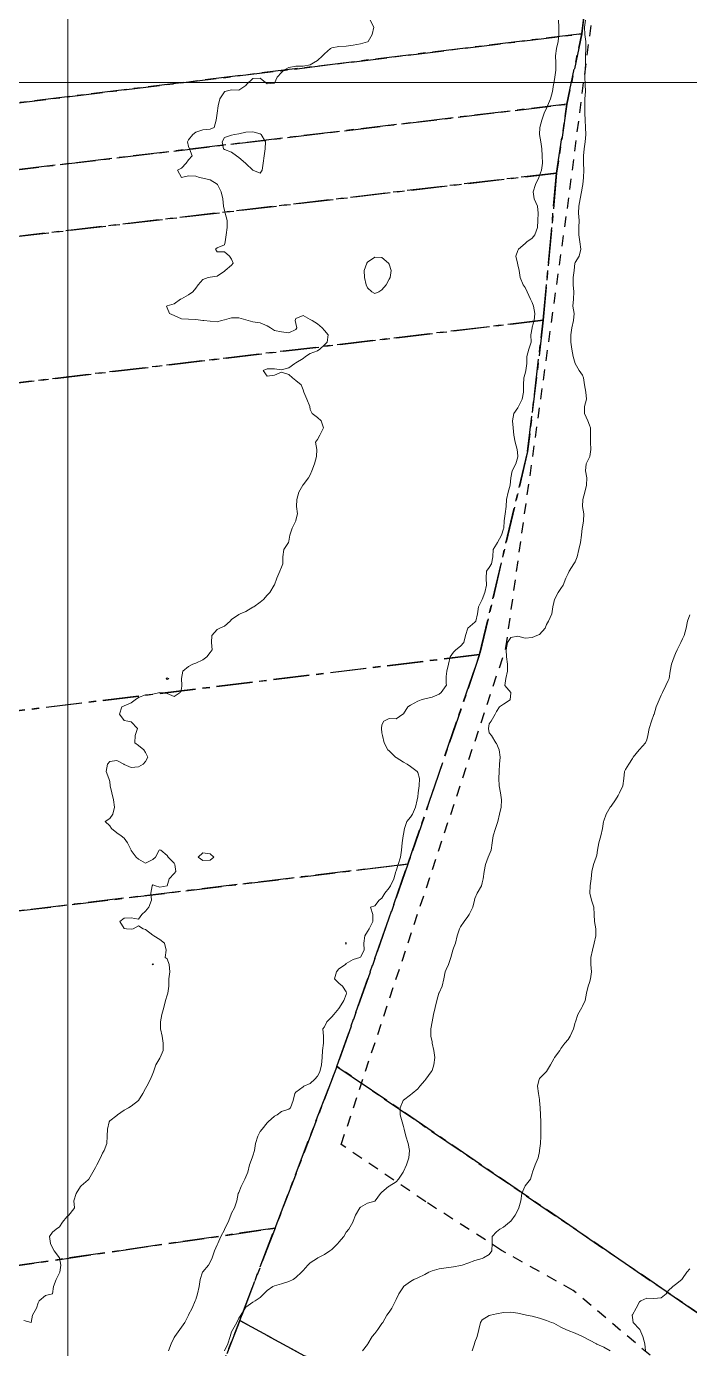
# Model space of a CAD drawing. Header units: centimetres. Extents: x 0 to 642158, y -847 to 649707.
# Drawn here: x 615963.9 to 616010.2, y 620598.9 to 620691.3 of the extents above; entities that cross this region are included whole.
import ezdxf

# ---------------------------------------------------------------- set-up
doc = ezdxf.new("R2010")
doc.units = ezdxf.units.CM
doc.header["$MEASUREMENT"] = 0
doc.linetypes.add('CENTERX2', pattern=[4, 2.5, -0.5, 0.5, -0.5])
doc.linetypes.add('JIS_02_0.7', pattern=[1.35, 0.75, -0.6])
for name, color, linetype, lineweight in [('MEV_grille', 254, 'Continuous', 9), ('WAL_parcellaire agricole', 7, 'JIS_02_0.7', 25), ('WAL_topographie 0.5', 253, 'Continuous', 20)]:
    doc.layers.add(name, color=color, linetype=linetype, lineweight=lineweight)
doc.layers.add('SPW_parcellaire cadastral', color=7, linetype='CENTERX2', lineweight=25, true_color=0xff0542)

# ---------------------------------------------------------------- blocks, each defined once
blk = doc.blocks.new('*U114')
at = {"layer": 'MEV_grille', "transparency": 33554687}
blk.add_lwpolyline([(-1338.461, 0), (1338.461, 0)], dxfattribs=at)
blk = doc.blocks.new('*U115')
at = {"layer": 'MEV_grille', "color": 0, "linetype": 'ByBlock', "lineweight": -2, "transparency": 16777216}
blk.add_blockref('*U114', (0, -1700), dxfattribs=at)
blk = doc.blocks.new('*U112')
at = {"layer": 'MEV_grille', "transparency": 33554687}
blk.add_lwpolyline([(0, 1825.476), (0, -1825.476)], dxfattribs=at)
blk = doc.blocks.new('*U113')
at = {"layer": 'MEV_grille', "color": 0, "linetype": 'ByBlock', "lineweight": -2, "transparency": 16777216}
blk.add_blockref('*U112', (600, 0), dxfattribs=at)

msp = doc.modelspace()

# ---------------------------------------------------------------- linework, layer by layer
at = {"layer": 'SPW_parcellaire cadastral'}
for points in [[(616193.653, 620578.812), (616144.289, 620510.138), (615985.613, 620618.632), (615990.569, 620632.771), (615995.574, 620647.416), (615998.928, 620661.596), (616000.017, 620670.775), (616000.954, 620681.053), (616001.675, 620685.867), (616002.704, 620690.786), (616004.363, 620704.131), (616005.319, 620710.84), (616007.794, 620722.104), (616009.664, 620731.205), (616011.319, 620739.288), (616014.125, 620752.391), (616016.405, 620761.975), (616017.723, 620766.658), (616030.668, 620807.434), (616032.862, 620812.264), (616036.399, 620809.026), (616059.536, 620788.639), (616193.653, 620578.812)], [(615918.018, 620700.362), (615946.702, 620704.14), (615952.24, 620704.943), (616005.319, 620710.84), (616004.363, 620704.131), (616002.704, 620690.786), (615954.855, 620684.924), (615949.308, 620684.312), (615936.029, 620682.981), (615934.074, 620682.811), (615924.281, 620681.574), (615920.41, 620681.085), (615918.018, 620700.362)], [(615920.994, 620676.372), (615920.41, 620681.085), (615924.281, 620681.574), (615934.074, 620682.811), (615936.029, 620682.981), (615949.308, 620684.312), (615954.855, 620684.924), (616002.704, 620690.786), (616001.675, 620685.867), (615938.479, 620678.331), (615936.604, 620678.139), (615924.692, 620676.818), (615920.994, 620676.372)], [(615921.574, 620671.701), (615920.994, 620676.372), (615924.692, 620676.818), (615936.604, 620678.139), (615938.479, 620678.331), (616001.675, 620685.867), (616000.954, 620681.053), (615939.177, 620673.797), (615925.46, 620672.062), (615921.574, 620671.701)], [(616000.017, 620670.775), (615961.999, 620666.236), (615948.688, 620664.68), (615922.94, 620662.002), (615921.574, 620671.701), (615925.46, 620672.062), (615939.177, 620673.797), (616000.954, 620681.053), (616000.017, 620670.775)], [(615922.94, 620662.002), (615948.688, 620664.68), (615961.999, 620666.236), (616000.017, 620670.775), (615998.928, 620661.596), (615995.574, 620647.416), (615925.611, 620638.886), (615922.94, 620662.002)], [(615927.412, 620625.17), (615925.611, 620638.886), (615995.574, 620647.416), (615990.569, 620632.771), (615927.412, 620625.17)], [(615985.613, 620618.632), (615981.291, 620607.332), (615930.323, 620599.935), (615927.412, 620625.17), (615990.569, 620632.771), (615985.613, 620618.632)], [(615985.613, 620618.632), (616144.289, 620510.138), (615978.826, 620600.883), (615981.291, 620607.332), (615985.613, 620618.632)], [(615931.337, 620592.858), (615930.323, 620599.935), (615981.291, 620607.332), (615978.826, 620600.883), (615971.151, 620581.229), (615931.337, 620592.858)], [(615931.337, 620592.858), (615971.151, 620581.229), (615978.826, 620600.883), (616144.289, 620510.138), (616116.745, 620468.333), (616017.034, 620509.432), (615970.821, 620527.189), (615953.097, 620533.669), (615937.755, 620539.488), (615931.337, 620592.858)]]:
    msp.add_lwpolyline(points, dxfattribs=at)
at = {"layer": 'WAL_parcellaire agricole'}
msp.add_lwpolyline([(616087.819, 620555.289), (616073.819, 620560.587), (616038.317, 620574.383), (616008.515, 620597.579), (616002.114, 620602.978), (615997.114, 620605.777), (615991.814, 620609.177), (615985.913, 620613.176), (615997.409, 620647.877), (616001.705, 620678.577), (616004.153, 620697.527), (616007.151, 620712.027), (616013.498, 620743.678), (616018.495, 620763.278), (616023.993, 620782.579), (616033.49, 620809.78), (616052.891, 620793.615), (616185.082, 620583.966)], dxfattribs=at)
at = {"layer": 'WAL_topographie 0.5'}
for points in [[(615987.939, 620691.75), (615988.198, 620691.25), (615988.079, 620690.75), (615987.79, 620690.25), (615987.75, 620690.22), (615987.25, 620690.076), (615986.75, 620689.994), (615986.25, 620689.933), (615985.75, 620689.911), (615985.25, 620689.801), (615985.167, 620689.75), (615984.75, 620689.393), (615984.599, 620689.25), (615984.25, 620688.925), (615983.972, 620688.75), (615983.75, 620688.627), (615983.25, 620688.522), (615982.75, 620688.52), (615982.25, 620688.429), (615981.906, 620688.25), (615981.75, 620688.087), (615981.446, 620687.75), (615981.25, 620687.35), (615980.75, 620687.294), (615980.25, 620687.687), (615979.75, 620687.657), (615979.292, 620687.25), (615979.25, 620687.183), (615978.75, 620686.858), (615978.25, 620686.875), (615977.779, 620686.75), (615977.75, 620686.735), (615977.423, 620686.25), (615977.308, 620685.75), (615977.25, 620685.25), (615977.25, 620685.25), (615977.185, 620684.75), (615977.05, 620684.25), (615976.75, 620684.121), (615976.25, 620684.068), (615975.75, 620683.923), (615975.545, 620683.75), (615975.25, 620683.368), (615975.17, 620683.25), (615975.25, 620682.917), (615975.321, 620682.75), (615975.512, 620682.25), (615975.25, 620681.988), (615975.094, 620681.75), (615974.75, 620681.395), (615974.485, 620681.25), (615974.75, 620680.75), (615975.25, 620680.854), (615975.75, 620680.84), (615976.019, 620680.75), (615976.25, 620680.702), (615976.75, 620680.58), (615977.25, 620680.281), (615977.271, 620680.25), (615977.521, 620679.75), (615977.633, 620679.25), (615977.696, 620678.75), (615977.75, 620678.432), (615977.801, 620678.25), (615977.953, 620677.75), (615977.944, 620677.25), (615977.879, 620676.75), (615977.806, 620676.25), (615977.75, 620676.05), (615977.25, 620675.833), (615977.125, 620675.75), (615977.25, 620675.55), (615977.75, 620675.562), (615978.107, 620675.25), (615978.25, 620675.05), (615978.375, 620674.75), (615978.25, 620674.625), (615977.8, 620674.25), (615977.75, 620674.214), (615977.25, 620673.855), (615976.75, 620673.793), (615976.626, 620673.75), (615976.25, 620673.613), (615975.93, 620673.25), (615975.75, 620673.013), (615975.542, 620672.75), (615975.25, 620672.556), (615974.75, 620672.278), (615974.694, 620672.25), (615974.25, 620671.93), (615973.75, 620671.772), (615973.705, 620671.75), (615973.75, 620671.65), (615973.917, 620671.25), (615974.25, 620671.107), (615974.75, 620670.875), (615975.25, 620670.846), (615975.75, 620670.826), (615976.25, 620670.76), (615976.321, 620670.75), (615976.75, 620670.697), (615977.25, 620670.669), (615977.542, 620670.75), (615977.75, 620670.807), (615978.25, 620670.941), (615978.75, 620670.946), (615979.25, 620670.8), (615979.417, 620670.75), (615979.75, 620670.654), (615980.25, 620670.581), (615980.75, 620670.386), (615980.981, 620670.25), (615981.25, 620670.05), (615981.75, 620669.958), (615982.25, 620669.9), (615982.75, 620670.117), (615982.811, 620670.25), (615982.75, 620670.536), (615982.69, 620670.75), (615982.75, 620670.886), (615983.25, 620671.102), (615983.75, 620670.835), (615983.883, 620670.75), (615984.25, 620670.521), (615984.575, 620670.25), (615984.75, 620670.056), (615985.006, 620669.75), (615984.94, 620669.25), (615984.75, 620669.056), (615984.417, 620668.75), (615984.25, 620668.644), (615983.75, 620668.46), (615983.426, 620668.25), (615983.25, 620668.102), (615982.75, 620667.79), (615982.664, 620667.75), (615982.25, 620667.45), (615981.75, 620667.311), (615981.25, 620667.373), (615980.75, 620667.372), (615980.45, 620667.25), (615980.75, 620666.875), (615981.25, 620666.932), (615981.75, 620667.15), (615982.25, 620666.992), (615982.509, 620666.75), (615982.75, 620666.561), (615983.121, 620666.25), (615983.25, 620665.917), (615983.304, 620665.75), (615983.513, 620665.25), (615983.712, 620664.75), (615983.75, 620664.536), (615983.883, 620664.25), (615984.25, 620663.975), (615984.5, 620663.75), (615984.679, 620663.25), (615984.423, 620662.75), (615984.25, 620662.45), (615984.113, 620662.25), (615984.202, 620661.75), (615984.19, 620661.25), (615984.042, 620660.75), (615983.862, 620660.25), (615983.75, 620659.975), (615983.635, 620659.75), (615983.25, 620659.281), (615983.222, 620659.25), (615982.947, 620658.75), (615982.8, 620658.25), (615982.794, 620657.75), (615982.85, 620657.25), (615982.75, 620656.806), (615982.737, 620656.75), (615982.486, 620656.25), (615982.333, 620655.75), (615982.25, 620655.332), (615982.226, 620655.25), (615981.902, 620654.75), (615981.833, 620654.25), (615981.836, 620653.75), (615981.75, 620653.523), (615981.635, 620653.25), (615981.417, 620652.75), (615981.25, 620652.296), (615981.23, 620652.25), (615980.917, 620651.75), (615980.75, 620651.568), (615980.491, 620651.25), (615980.25, 620651.07), (615979.807, 620650.75), (615979.75, 620650.714), (615979.25, 620650.417), (615978.844, 620650.25), (615978.75, 620650.202), (615978.25, 620649.859), (615978.153, 620649.75), (615977.75, 620649.396), (615977.434, 620649.25), (615977.25, 620649.175), (615976.873, 620648.75), (615976.856, 620648.25), (615976.904, 620647.75), (615976.75, 620647.55), (615976.525, 620647.25), (615976.25, 620647.038), (615975.75, 620646.818), (615975.559, 620646.75), (615975.25, 620646.574), (615974.85, 620646.25), (615974.75, 620645.75), (615974.788, 620645.25), (615974.75, 620645.028), (615974.657, 620644.75), (615974.25, 620644.488), (615973.75, 620644.695), (615973.25, 620644.75), (615972.75, 620644.64), (615972.25, 620644.587), (615971.75, 620644.423), (615971.52, 620644.25), (615971.25, 620644.046), (615970.75, 620643.82), (615970.596, 620643.75), (615970.423, 620643.25), (615970.75, 620642.803), (615971, 620642.75), (615971.25, 620642.717), (615971.687, 620642.25), (615971.523, 620641.75), (615971.494, 620641.25), (615971.75, 620641.048), (615972.128, 620640.75), (615972.25, 620640.565), (615972.404, 620640.25), (615972.25, 620639.935), (615972.089, 620639.75), (615971.75, 620639.559), (615971.25, 620639.525), (615970.75, 620639.733), (615970.725, 620639.75), (615970.25, 620640.021), (615969.75, 620639.945), (615969.595, 620639.75), (615969.489, 620639.25), (615969.683, 620638.75), (615969.75, 620638.55), (615969.788, 620638.25), (615969.891, 620637.75), (615970.016, 620637.25), (615970.077, 620636.75), (615969.955, 620636.25), (615969.75, 620635.959), (615969.438, 620635.75), (615969.75, 620635.438), (615969.865, 620635.25), (615970.25, 620634.956), (615970.542, 620634.75), (615970.75, 620634.583), (615970.988, 620634.25), (615971.233, 620633.75), (615971.25, 620633.725), (615971.589, 620633.25), (615971.75, 620633.105), (615972.25, 620632.83), (615972.75, 620633.083), (615972.942, 620633.25), (615973.194, 620633.75), (615973.25, 620633.769), (615973.313, 620633.75), (615973.75, 620633.361), (615973.827, 620633.25), (615974.25, 620632.827), (615974.281, 620632.75), (615974.361, 620632.25), (615974.25, 620632.125), (615973.907, 620631.75), (615973.75, 620631.25), (615973.75, 620631.25), (615973.25, 620631.161), (615972.937, 620631.25), (615972.75, 620631.333), (615972.712, 620631.25), (615972.621, 620630.75), (615972.662, 620630.25), (615972.482, 620629.75), (615972.25, 620629.471), (615971.991, 620629.25), (615971.75, 620628.932), (615971.25, 620629.008), (615970.75, 620628.987), (615970.46, 620628.75), (615970.75, 620628.276), (615970.917, 620628.25), (615971.25, 620628.227), (615971.375, 620628.25), (615971.75, 620628.464), (615972.083, 620628.25), (615972.25, 620628.196), (615972.75, 620627.795), (615972.829, 620627.75), (615973.25, 620627.5), (615973.57, 620627.25), (615973.678, 620626.75), (615973.625, 620626.25), (615973.75, 620626.15), (615973.888, 620625.75), (615973.95, 620625.25), (615973.883, 620624.75), (615973.867, 620624.25), (615973.794, 620623.75), (615973.75, 620623.607), (615973.634, 620623.25), (615973.513, 620622.75), (615973.382, 620622.25), (615973.281, 620621.75), (615973.302, 620621.25), (615973.41, 620620.75), (615973.472, 620620.25), (615973.479, 620619.75), (615973.275, 620619.25), (615973.25, 620619.219), (615972.961, 620618.75), (615972.794, 620618.25), (615972.75, 620618.139), (615972.584, 620617.75), (615972.341, 620617.25), (615972.25, 620617.083), (615972.068, 620616.75), (615971.75, 620616.25), (615971.75, 620616.25), (615971.25, 620615.857), (615971.062, 620615.75), (615970.75, 620615.583), (615970.296, 620615.25), (615970.25, 620615.21), (615969.75, 620614.825), (615969.705, 620614.75), (615969.592, 620614.25), (615969.579, 620613.75), (615969.54, 620613.25), (615969.359, 620612.75), (615969.25, 620612.583), (615969.099, 620612.25), (615968.847, 620611.75), (615968.75, 620611.573), (615968.578, 620611.25), (615968.288, 620610.75), (615968.25, 620610.704), (615967.75, 620610.287), (615967.714, 620610.25), (615967.396, 620609.75), (615967.25, 620609.25), (615967.298, 620608.75), (615967.25, 620608.671), (615966.902, 620608.25), (615966.75, 620608.116), (615966.443, 620607.75), (615966.25, 620607.434), (615966, 620607.25), (615965.75, 620607.044), (615965.55, 620606.75), (615965.613, 620606.25), (615965.75, 620605.95), (615965.855, 620605.75), (615966.25, 620605.25), (615966.25, 620605.25), (615966.342, 620604.75), (615966.265, 620604.25), (615966.25, 620604.208), (615966, 620603.75), (615965.83, 620603.25), (615965.75, 620602.75), (615965.75, 620602.75), (615965.25, 620602.619), (615964.813, 620602.25), (615964.75, 620602.125), (615964.639, 620601.75), (615964.364, 620601.25), (615964.25, 620600.75), (615964.25, 620600.749), (615964.25, 620600.75), (615963.75, 620600.886)], [(616001.087, 620691.75), (616001.111, 620691.25), (616001.107, 620690.75), (616001.049, 620690.25), (616000.943, 620689.75), (616000.877, 620689.25), (616000.886, 620688.75), (616000.893, 620688.25), (616000.826, 620687.75), (616000.75, 620687.308), (616000.737, 620687.25), (616000.656, 620686.75), (616000.514, 620686.25), (616000.308, 620685.75), (616000.25, 620685.591), (616000.083, 620685.25), (615999.908, 620684.75), (615999.78, 620684.25), (615999.75, 620683.75), (615999.838, 620683.25), (615999.911, 620682.75), (615999.946, 620682.25), (615999.958, 620681.75), (615999.899, 620681.25), (615999.75, 620680.88), (615999.699, 620680.75), (615999.465, 620680.25), (615999.308, 620679.75), (615999.375, 620679.25), (615999.609, 620678.75), (615999.665, 620678.25), (615999.649, 620677.75), (615999.611, 620677.25), (615999.434, 620676.75), (615999.25, 620676.515), (615998.879, 620676.25), (615998.75, 620676.125), (615998.291, 620675.75), (615998.25, 620675.639), (615998.101, 620675.25), (615998.228, 620674.75), (615998.25, 620674.639), (615998.325, 620674.25), (615998.407, 620673.75), (615998.627, 620673.25), (615998.75, 620673.05), (615998.891, 620672.75), (615999.139, 620672.25), (615999.25, 620672.02), (615999.333, 620671.75), (615999.419, 620671.25), (615999.389, 620670.75), (615999.25, 620670.281), (615999.239, 620670.25), (615999.156, 620669.75), (615999.185, 620669.25), (615999.004, 620668.75), (615998.871, 620668.25), (615998.883, 620667.75), (615998.803, 620667.25), (615998.75, 620667.056), (615998.654, 620666.75), (615998.629, 620666.25), (615998.649, 620665.75), (615998.539, 620665.25), (615998.298, 620664.75), (615998.25, 620664.658), (615997.958, 620664.25), (615997.864, 620663.75), (615997.922, 620663.25), (615997.975, 620662.75), (615998.057, 620662.25), (615998.196, 620661.75), (615998.25, 620661.296), (615998.254, 620661.25), (615998.25, 620661.231), (615998.113, 620660.75), (615997.857, 620660.25), (615997.75, 620659.75), (615997.75, 620659.75), (615997.709, 620659.25), (615997.571, 620658.75), (615997.458, 620658.25), (615997.43, 620657.75), (615997.363, 620657.25), (615997.296, 620656.75), (615997.259, 620656.25), (615997.25, 620656.208), (615997.103, 620655.75), (615996.827, 620655.25), (615996.75, 620655.135), (615996.515, 620654.75), (615996.493, 620654.25), (615996.394, 620653.75), (615996.25, 620653.486), (615996.066, 620653.25), (615996.035, 620652.75), (615996.051, 620652.25), (615995.928, 620651.75), (615995.75, 620651.25), (615995.75, 620651.25), (615995.506, 620650.75), (615995.433, 620650.25), (615995.301, 620649.75), (615995.25, 620649.687), (615994.75, 620649.257), (615994.743, 620649.25), (615994.583, 620648.75), (615994.477, 620648.25), (615994.25, 620647.994), (615993.922, 620647.75), (615993.75, 620647.573), (615993.528, 620647.25), (615993.399, 620646.75), (615993.276, 620646.25), (615993.25, 620645.875), (615993.239, 620645.75), (615993.25, 620645.417), (615993.255, 620645.25), (615993.25, 620645.239), (615992.901, 620644.75), (615992.75, 620644.64), (615992.25, 620644.428), (615991.75, 620644.316), (615991.491, 620644.25), (615991.25, 620644.161), (615990.75, 620643.882), (615990.553, 620643.75), (615990.25, 620643.271), (615990.219, 620643.25), (615989.75, 620642.924), (615989.25, 620642.953), (615988.889, 620642.75), (615988.75, 620642.5), (615988.713, 620642.25), (615988.75, 620641.938), (615988.783, 620641.75), (615988.898, 620641.25), (615989.173, 620640.75), (615989.25, 620640.693), (615989.711, 620640.25), (615989.75, 620640.223), (615990.25, 620639.896), (615990.513, 620639.75), (615990.75, 620639.597), (615991.207, 620639.25), (615991.25, 620639.181), (615991.383, 620638.75), (615991.349, 620638.25), (615991.295, 620637.75), (615991.25, 620637.475), (615991.219, 620637.25), (615991.099, 620636.75), (615990.881, 620636.25), (615990.75, 620636.057), (615990.503, 620635.75), (615990.32, 620635.25), (615990.25, 620634.861), (615990.232, 620634.75), (615990.161, 620634.25), (615990.117, 620633.75), (615990.039, 620633.25), (615989.898, 620632.75), (615989.75, 620632.303), (615989.735, 620632.25), (615989.586, 620631.75), (615989.344, 620631.25), (615989.25, 620631.113), (615988.954, 620630.75), (615988.75, 620630.398), (615988.564, 620630.25), (615988.25, 620629.857), (615987.95, 620629.75), (615988.109, 620629.25), (615988.125, 620628.75), (615987.871, 620628.25), (615987.75, 620628.068), (615987.558, 620627.75), (615987.5, 620627.25), (615987.52, 620626.75), (615987.25, 620626.268), (615987.208, 620626.25), (615986.75, 620626.109), (615986.25, 620625.825), (615986.205, 620625.75), (615985.75, 620625.444), (615985.592, 620625.25), (615985.446, 620624.75), (615985.75, 620624.452), (615986.007, 620624.25), (615986.25, 620623.841), (615986.28, 620623.75), (615986.25, 620623.659), (615986.086, 620623.25), (615985.799, 620622.75), (615985.75, 620622.686), (615985.39, 620622.25), (615985.25, 620622.09), (615984.903, 620621.75), (615984.75, 620621.409), (615984.633, 620621.25), (615984.682, 620620.75), (615984.669, 620620.25), (615984.599, 620619.75), (615984.57, 620619.25), (615984.526, 620618.75), (615984.408, 620618.25), (615984.25, 620617.962), (615984.068, 620617.75), (615983.75, 620617.436), (615983.293, 620617.25), (615983.25, 620617.207), (615982.75, 620616.844), (615982.667, 620616.75), (615982.554, 620616.25), (615982.359, 620615.75), (615982.25, 620615.637), (615981.75, 620615.49), (615981.434, 620615.25), (615981.25, 620615.158), (615980.819, 620614.75), (615980.75, 620614.696), (615980.39, 620614.25), (615980.25, 620614.076), (615980.081, 620613.75), (615979.936, 620613.25), (615979.859, 620612.75), (615979.75, 620612.375), (615979.696, 620612.25), (615979.504, 620611.75), (615979.395, 620611.25), (615979.25, 620610.927), (615979.185, 620610.75), (615978.934, 620610.25), (615978.75, 620609.824), (615978.717, 620609.75), (615978.614, 620609.25), (615978.462, 620608.75), (615978.25, 620608.381), (615978.199, 620608.25), (615978.009, 620607.75), (615977.772, 620607.25), (615977.75, 620607.214), (615977.505, 620606.75), (615977.293, 620606.25), (615977.25, 620606.173), (615977.057, 620605.75), (615976.891, 620605.25), (615976.75, 620604.95), (615976.637, 620604.75), (615976.25, 620604.284), (615976.226, 620604.25), (615976.063, 620603.75), (615975.997, 620603.25), (615975.886, 620602.75), (615975.75, 620602.347), (615975.709, 620602.25), (615975.508, 620601.75), (615975.25, 620601.279), (615975.237, 620601.25), (615974.983, 620600.75), (615974.75, 620600.409), (615974.64, 620600.25), (615974.285, 620599.75), (615974.25, 620599.689), (615974.034, 620599.25), (615973.856, 620598.75)], [(616002.977, 620691.75), (616002.909, 620691.25), (616002.92, 620690.75), (616002.984, 620690.25), (616002.999, 620689.75), (616002.978, 620689.25), (616002.967, 620688.75), (616002.936, 620688.25), (616002.918, 620687.75), (616002.953, 620687.25), (616002.957, 620686.75), (616002.932, 620686.25), (616002.923, 620685.75), (616002.929, 620685.25), (616002.953, 620684.75), (616002.979, 620684.25), (616002.982, 620683.75), (616002.938, 620683.25), (616002.865, 620682.75), (616002.821, 620682.25), (616002.829, 620681.75), (616002.841, 620681.25), (616002.839, 620680.75), (616002.779, 620680.25), (616002.75, 620680.141), (616002.681, 620679.75), (616002.604, 620679.25), (616002.51, 620678.75), (616002.482, 620678.25), (616002.519, 620677.75), (616002.513, 620677.25), (616002.51, 620676.75), (616002.571, 620676.25), (616002.635, 620675.75), (616002.518, 620675.25), (616002.25, 620674.798), (616002.233, 620674.75), (616002.166, 620674.25), (616002.115, 620673.75), (616002.107, 620673.25), (616002.152, 620672.75), (616002.123, 620672.25), (616002.089, 620671.75), (616002.167, 620671.25), (616002.131, 620670.75), (616002.014, 620670.25), (616001.946, 620669.75), (616001.939, 620669.25), (616002.006, 620668.75), (616002.105, 620668.25), (616002.25, 620667.75), (616002.25, 620667.75), (616002.528, 620667.25), (616002.75, 620666.942), (616002.828, 620666.75), (616002.905, 620666.25), (616002.99, 620665.75), (616003.046, 620665.25), (616002.893, 620664.75), (616002.902, 620664.25), (616003.136, 620663.75), (616003.25, 620663.438), (616003.31, 620663.25), (616003.306, 620662.75), (616003.324, 620662.25), (616003.338, 620661.75), (616003.264, 620661.25), (616003.25, 620661.194), (616003.015, 620660.75), (616002.972, 620660.25), (616003.07, 620659.75), (616003.038, 620659.25), (616002.926, 620658.75), (616002.782, 620658.25), (616002.766, 620657.75), (616002.845, 620657.25), (616002.831, 620656.75), (616002.75, 620656.312), (616002.74, 620656.25), (616002.679, 620655.75), (616002.62, 620655.25), (616002.511, 620654.75), (616002.387, 620654.25), (616002.25, 620653.9), (616002.164, 620653.75), (616001.818, 620653.25), (616001.75, 620653.071), (616001.6, 620652.75), (616001.405, 620652.25), (616001.25, 620652.025), (616001.067, 620651.75), (616000.804, 620651.25), (616000.75, 620651.05), (616000.683, 620650.75), (616000.606, 620650.25), (616000.393, 620649.75), (616000.25, 620649.509), (616000.146, 620649.25), (615999.75, 620648.825), (615999.571, 620648.75), (615999.25, 620648.595), (615998.75, 620648.558), (615998.25, 620648.69), (615997.75, 620648.612), (615997.533, 620648.25), (615997.419, 620647.75), (615997.444, 620647.25), (615997.523, 620646.75), (615997.51, 620646.25), (615997.411, 620645.75), (615997.327, 620645.25), (615997.75, 620644.75), (615997.75, 620644.75), (615997.75, 620644.749), (615997.719, 620644.25), (615997.25, 620643.95), (615996.972, 620643.75), (615996.75, 620643.442), (615996.654, 620643.25), (615996.386, 620642.75), (615996.25, 620642.562), (615996.189, 620642.25), (615996.25, 620641.938), (615996.4, 620641.75), (615996.714, 620641.25), (615996.75, 620641.204), (615996.942, 620640.75), (615997.008, 620640.25), (615996.972, 620639.75), (615996.938, 620639.25), (615996.906, 620638.75), (615996.946, 620638.25), (615997.034, 620637.75), (615997.101, 620637.25), (615997.08, 620636.75), (615996.973, 620636.25), (615996.842, 620635.75), (615996.75, 620635.469), (615996.683, 620635.25), (615996.513, 620634.75), (615996.44, 620634.25), (615996.38, 620633.75), (615996.25, 620633.417), (615996.175, 620633.25), (615995.983, 620632.75), (615995.891, 620632.25), (615995.831, 620631.75), (615995.75, 620631.45), (615995.696, 620631.25), (615995.399, 620630.75), (615995.25, 620630.357), (615995.217, 620630.25), (615995.097, 620629.75), (615994.848, 620629.25), (615994.75, 620629.107), (615994.484, 620628.75), (615994.25, 620628.383), (615994.165, 620628.25), (615994.01, 620627.75), (615993.888, 620627.25), (615993.75, 620626.889), (615993.702, 620626.75), (615993.568, 620626.25), (615993.407, 620625.75), (615993.25, 620625.402), (615993.177, 620625.25), (615993.076, 620624.75), (615992.95, 620624.25), (615992.75, 620623.783), (615992.735, 620623.75), (615992.596, 620623.25), (615992.475, 620622.75), (615992.352, 620622.25), (615992.25, 620621.75), (615992.25, 620621.75), (615992.175, 620621.25), (615992.165, 620620.75), (615992.25, 620620.341), (615992.266, 620620.25), (615992.385, 620619.75), (615992.437, 620619.25), (615992.388, 620618.75), (615992.25, 620618.354), (615992.189, 620618.25), (615991.82, 620617.75), (615991.75, 620617.65), (615991.405, 620617.25), (615991.25, 620617.062), (615990.875, 620616.75), (615990.75, 620616.65), (615990.25, 620616.269), (615990.236, 620616.25), (615990.032, 620615.75), (615990.024, 620615.25), (615990.163, 620614.75), (615990.25, 620614.442), (615990.31, 620614.25), (615990.424, 620613.75), (615990.583, 620613.25), (615990.679, 620612.75), (615990.621, 620612.25), (615990.468, 620611.75), (615990.25, 620611.285), (615990.23, 620611.25), (615989.9, 620610.75), (615989.75, 620610.562), (615989.25, 620610.271), (615989.21, 620610.25), (615988.75, 620609.854), (615988.656, 620609.75), (615988.276, 620609.25), (615988.25, 620609.226), (615987.75, 620609.067), (615987.25, 620608.787), (615987.219, 620608.75), (615986.917, 620608.25), (615986.75, 620607.827), (615986.722, 620607.75), (615986.442, 620607.25), (615986.25, 620607.05), (615986.094, 620606.75), (615985.75, 620606.357), (615985.68, 620606.25), (615985.25, 620605.851), (615985.123, 620605.75), (615984.75, 620605.49), (615984.287, 620605.25), (615984.25, 620605.227), (615983.75, 620604.91), (615983.583, 620604.75), (615983.25, 620604.375), (615983.128, 620604.25), (615982.75, 620603.881), (615982.554, 620603.75), (615982.25, 620603.595), (615981.75, 620603.443), (615981.25, 620603.31), (615981.147, 620603.25), (615980.75, 620602.987), (615980.504, 620602.75), (615980.25, 620602.476), (615979.897, 620602.25), (615979.75, 620602.165), (615979.25, 620601.822), (615979.204, 620601.75), (615978.906, 620601.25), (615978.75, 620601.045), (615978.619, 620600.75), (615978.341, 620600.25), (615978.25, 620600.089), (615978.146, 620599.75), (615977.99, 620599.25), (615977.75, 620598.756)], [(615980.402, 620681.25), (615980.25, 620681.055), (615979.75, 620681.25), (615979.75, 620681.25), (615979.25, 620681.731), (615979.231, 620681.75), (615978.75, 620682.141), (615978.61, 620682.25), (615978.25, 620682.507), (615977.75, 620682.707), (615977.693, 620682.75), (615977.604, 620683.25), (615977.75, 620683.535), (615978.25, 620683.698), (615978.464, 620683.75), (615978.75, 620683.788), (615979.25, 620683.909), (615979.75, 620683.937), (615980.25, 620683.792), (615980.319, 620683.75), (615980.628, 620683.25), (615980.609, 620682.75), (615980.526, 620682.25), (615980.471, 620681.75), (615980.402, 620681.25)], [(615988.25, 620672.637), (615988.528, 620672.75), (615988.75, 620672.892), (615989.041, 620673.25), (615989.25, 620673.637), (615989.326, 620673.75), (615989.409, 620674.25), (615989.25, 620674.681), (615989.219, 620674.75), (615988.75, 620675.167), (615988.25, 620675.179), (615987.75, 620674.823), (615987.696, 620674.75), (615987.524, 620674.25), (615987.544, 620673.75), (615987.646, 620673.25), (615987.75, 620673.03), (615988.052, 620672.75), (615988.25, 620672.637)], [(616010.25, 620650.194), (616010.083, 620649.75), (616010, 620649.25), (616009.868, 620648.75), (616009.75, 620648.515), (616009.614, 620648.25), (616009.379, 620647.75), (616009.25, 620647.483), (616009.165, 620647.25), (616008.966, 620646.75), (616008.878, 620646.25), (616008.802, 620645.75), (616008.75, 620645.611), (616008.574, 620645.25), (616008.333, 620644.75), (616008.25, 620644.583), (616008.107, 620644.25), (616007.906, 620643.75), (616007.762, 620643.25), (616007.75, 620643.217), (616007.575, 620642.75), (616007.424, 620642.25), (616007.323, 620641.75), (616007.25, 620641.464), (616007.147, 620641.25), (616006.75, 620640.771), (616006.719, 620640.75), (616006.3, 620640.25), (616006.25, 620640.143), (616006, 620639.75), (616005.75, 620639.383), (616005.683, 620639.25), (616005.638, 620638.75), (616005.572, 620638.25), (616005.35, 620637.75), (616005.25, 620637.558), (616005.068, 620637.25), (616004.75, 620636.826), (616004.7, 620636.75), (616004.411, 620636.25), (616004.25, 620635.8), (616004.234, 620635.75), (616004.154, 620635.25), (616004.037, 620634.75), (616003.894, 620634.25), (616003.816, 620633.75), (616003.75, 620633.4), (616003.712, 620633.25), (616003.523, 620632.75), (616003.411, 620632.25), (616003.357, 620631.75), (616003.305, 620631.25), (616003.262, 620630.75), (616003.378, 620630.25), (616003.543, 620629.75), (616003.577, 620629.25), (616003.591, 620628.75), (616003.684, 620628.25), (616003.684, 620627.75), (616003.575, 620627.25), (616003.463, 620626.75), (616003.348, 620626.25), (616003.331, 620625.75), (616003.383, 620625.25), (616003.323, 620624.75), (616003.25, 620624.5), (616003.165, 620624.25), (616003.039, 620623.75), (616002.938, 620623.25), (616002.75, 620622.85), (616002.705, 620622.75), (616002.442, 620622.25), (616002.261, 620621.75), (616002.25, 620621.694), (616002.139, 620621.25), (616001.907, 620620.75), (616001.75, 620620.521), (616001.518, 620620.25), (616001.25, 620619.875), (616001.167, 620619.75), (616000.802, 620619.25), (616000.75, 620619.156), (616000.533, 620618.75), (616000.25, 620618.278), (616000.231, 620618.25), (615999.75, 620617.787), (615999.724, 620617.75), (615999.619, 620617.25), (615999.693, 620616.75), (615999.75, 620616.333), (615999.761, 620616.25), (615999.808, 620615.75), (615999.828, 620615.25), (615999.84, 620614.75), (615999.854, 620614.25), (615999.852, 620613.75), (615999.823, 620613.25), (615999.761, 620612.75), (615999.75, 620612.694), (615999.652, 620612.25), (615999.45, 620611.75), (615999.271, 620611.25), (615999.25, 620611.15), (615999.117, 620610.75), (615998.75, 620610.292), (615998.723, 620610.25), (615998.533, 620609.75), (615998.458, 620609.25), (615998.309, 620608.75), (615998.25, 620608.598), (615998.06, 620608.25), (615997.75, 620607.831), (615997.664, 620607.75), (615997.25, 620607.407), (615996.975, 620607.25), (615996.75, 620607.083), (615996.45, 620606.75), (615996.452, 620606.25), (615996.433, 620605.75), (615996.25, 620605.5), (615995.855, 620605.25), (615995.75, 620605.221), (615995.25, 620605.075), (615994.75, 620604.889), (615994.347, 620604.75), (615994.25, 620604.723), (615993.75, 620604.623), (615993.25, 620604.565), (615992.75, 620604.5), (615992.25, 620604.348), (615992.031, 620604.25), (615991.75, 620604.099), (615991.25, 620603.859), (615990.989, 620603.75), (615990.75, 620603.607), (615990.259, 620603.25), (615990.25, 620603.239), (615989.924, 620602.75), (615989.75, 620602.35), (615989.696, 620602.25), (615989.45, 620601.75), (615989.25, 620601.456), (615989.087, 620601.25), (615988.814, 620600.75), (615988.75, 620600.667), (615988.477, 620600.25), (615988.25, 620599.96), (615988.083, 620599.75), (615987.777, 620599.25), (615987.75, 620599.212), (615987.404, 620598.75)], [(615973.75, 620645.673), (615973.875, 620645.75), (615973.75, 620645.79), (615973.687, 620645.75), (615973.75, 620645.673)], [(615977.024, 620633.25), (615976.75, 620633.038), (615976.25, 620633.017), (615975.932, 620633.25), (615976.25, 620633.55), (615976.75, 620633.48), (615977.024, 620633.25)], [(615986.25, 620627.167), (615986.266, 620627.25), (615986.25, 620627.3), (615986.221, 620627.25), (615986.25, 620627.167)], [(615972.75, 620625.734), (615972.812, 620625.75), (615972.75, 620625.806), (615972.714, 620625.75), (615972.75, 620625.734)], [(616010.25, 620604.479), (616010.038, 620604.25), (616009.75, 620603.809), (616009.704, 620603.75), (616009.25, 620603.393), (616009.059, 620603.25), (616008.75, 620602.941), (616008.59, 620602.75), (616008.25, 620602.457), (616007.75, 620602.406), (616007.25, 620602.44), (616006.827, 620602.25), (616006.75, 620602.191), (616006.508, 620601.75), (616006.25, 620601.279), (616006.226, 620601.25), (616006.25, 620601.083), (616006.29, 620600.75), (616006.75, 620600.271), (616006.763, 620600.25), (616006.976, 620599.75), (616007.113, 620599.25), (616007.153, 620598.75)], [(616004.693, 620598.75), (616004.25, 620599.005), (616003.75, 620599.237), (616003.726, 620599.25), (616003.25, 620599.516), (616002.769, 620599.75), (616002.75, 620599.76), (616002.25, 620599.992), (616001.75, 620600.182), (616001.602, 620600.25), (616001.25, 620600.424), (616000.75, 620600.688), (616000.583, 620600.75), (616000.25, 620600.875), (615999.75, 620601.042), (615999.25, 620601.171), (615998.839, 620601.25), (615998.75, 620601.271), (615998.25, 620601.386), (615997.75, 620601.459), (615997.25, 620601.449), (615996.75, 620601.338), (615996.333, 620601.25), (615996.25, 620601.218), (615995.75, 620600.936), (615995.627, 620600.75), (615995.519, 620600.25), (615995.394, 620599.75), (615995.25, 620599.368), (615995.214, 620599.25), (615995.065, 620598.75)]]:
    msp.add_lwpolyline(points, dxfattribs=at)

# ---------------------------------------------------------------- block references
at = {"layer": 'MEV_grille', "transparency": 33554687}
for name, p in [('*U113', (615366.814, 620593.644)), ('*U115', (616669.481, 622387.381))]:
    msp.add_blockref(name, p, dxfattribs=at)

doc.saveas('drawing.dxf')
